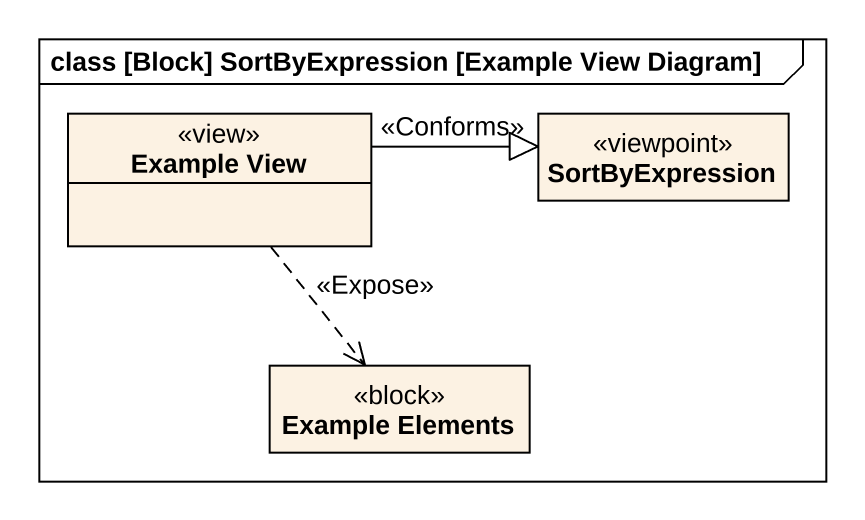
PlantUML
@startuml
mainframe class [Block] SortByExpression [Example View Diagram]
hide circle
hide empty members
class "Example View" as Example_View <<view>>
class SortByExpression <<viewpoint>>
class "Example Elements" as Example_Elements <<block>>
Example_View -right-|> SortByExpression : <<Conforms>>
Example_View ..> Example_Elements : <<Expose>>
@enduml
